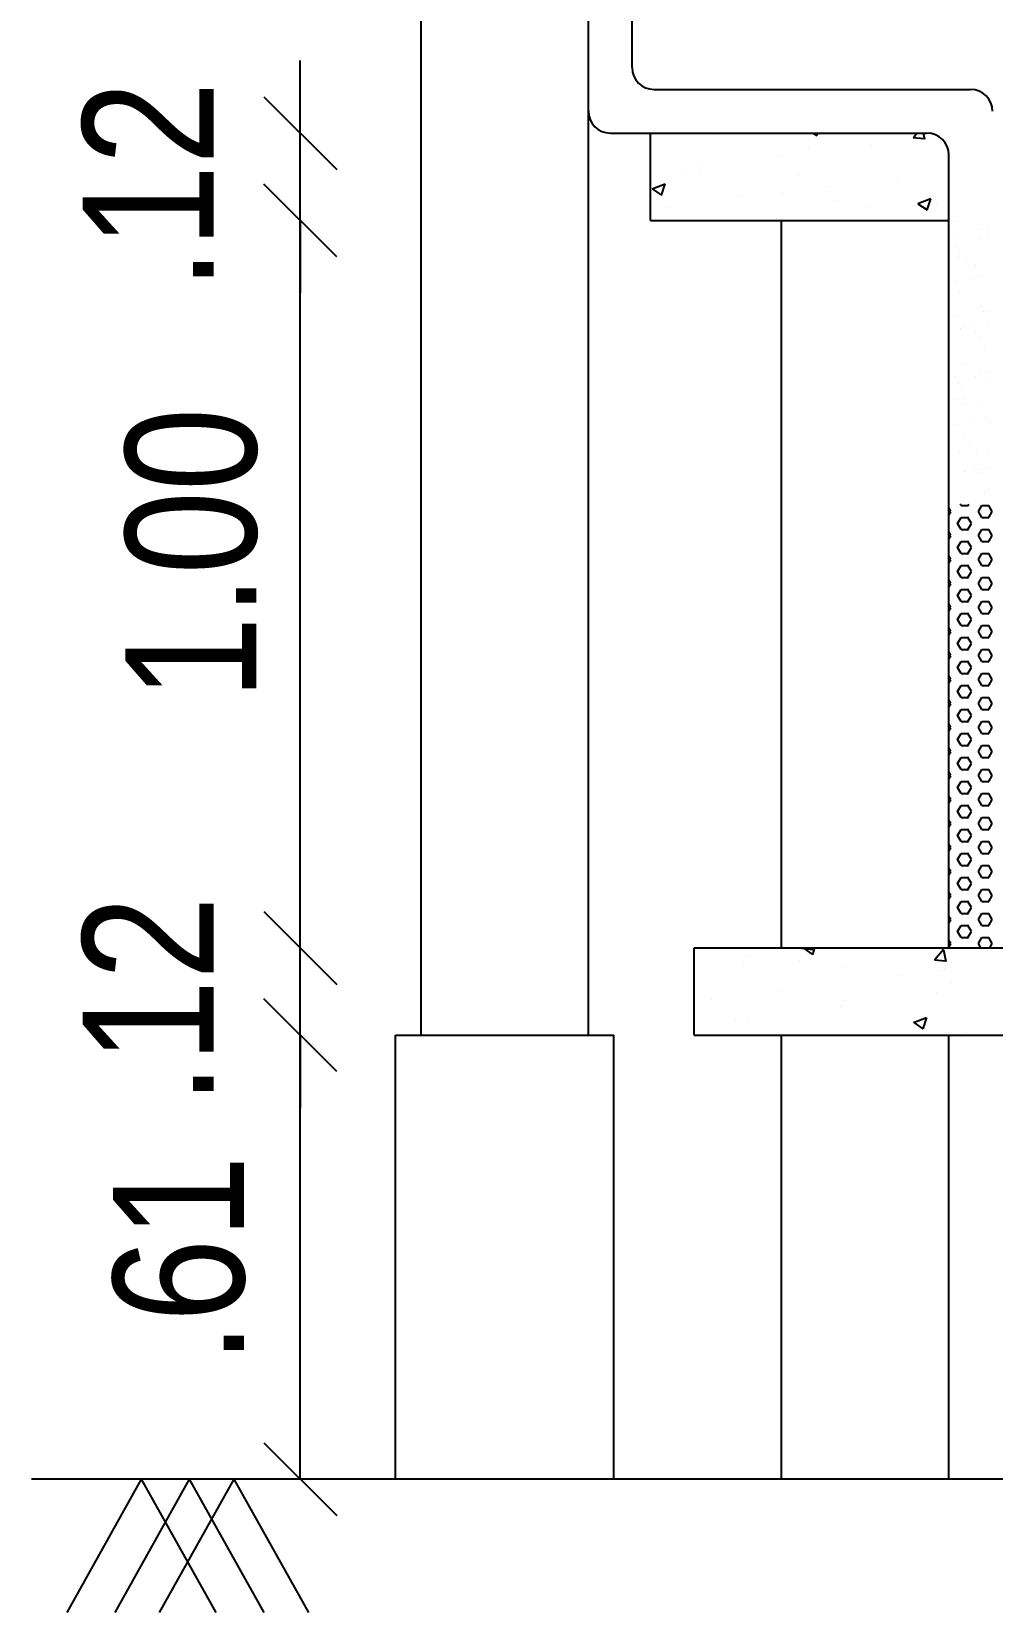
# Model space of a CAD drawing. Header units: metres. Extents: x 0 to 602, y 0 to 196.
# Drawn here: x 413.835 to 415.155, y 80.627 to 82.8 of the extents above; entities that cross this region are included whole.
import ezdxf

# ---------------------------------------------------------------- set-up
doc = ezdxf.new("R2010")
doc.units = ezdxf.units.M
doc.header["$MEASUREMENT"] = 0
doc.styles.get("Standard").update_dxf_attribs({"font": 'swissc.ttf', "height": 0.23})

msp = doc.modelspace()

# ---------------------------------------------------------------- linework, layer by layer
for p, q in [((414.3701, 81.4205), (414.3701, 83.5854)), ((414.6001, 81.4205), (414.6001, 83.5854)), ((414.6001, 82.6905), (414.6001, 83.5854)), ((414.6601, 82.7505), (414.6601, 83.5854)), ((414.2041, 82.6605), (414.2041, 82.7605)), ((414.6901, 82.7205), (415.1251, 82.7205)), ((414.2041, 82.5405), (414.2041, 82.6605)), ((414.6301, 82.6605), (415.0651, 82.6605)), ((414.6851, 82.5405), (414.6851, 82.6605)), ((414.7735, 82.658), (414.7735, 82.658)), ((414.9086, 82.6605), (414.9137, 82.6571)), ((414.9138, 82.6571), (414.915, 82.6605)), ((415.0461, 82.6544), (415.0613, 82.6531)), ((415.0464, 82.6545), (415.0514, 82.6605)), ((415.0621, 82.6519), (415.0605, 82.6605)), ((414.9027, 82.6399), (414.9027, 82.6399)), ((414.9894, 82.644), (414.9894, 82.644)), ((415.0951, 81.5405), (415.0951, 82.6305)), ((414.7307, 82.6098), (414.7307, 82.6098)), ((414.7532, 82.6075), (414.7532, 82.6075)), ((414.7546, 82.6144), (414.7546, 82.6144)), ((414.8611, 82.6277), (414.8611, 82.6277)), ((414.6876, 82.5839), (414.7054, 82.5908)), ((414.7004, 82.5752), (414.7056, 82.5906)), ((414.8888, 82.6018), (414.8888, 82.6018)), ((414.9307, 82.5873), (414.9307, 82.5873)), ((415.0244, 82.596), (415.0244, 82.596)), ((415.0269, 82.6), (415.0269, 82.6)), ((414.6877, 82.5837), (414.7003, 82.5751)), ((414.8067, 82.5734), (414.8067, 82.5734)), ((414.8671, 82.5789), (414.8671, 82.5789)), ((414.9423, 82.5677), (414.9423, 82.5677)), ((415.0526, 82.5636), (415.0704, 82.5704)), ((415.0527, 82.5633), (415.0653, 82.5548)), ((415.0654, 82.5549), (415.0706, 82.5702)), ((414.7067, 82.5578), (414.7067, 82.5578)), ((414.858, 82.5432), (414.858, 82.5432)), ((414.9863, 82.5594), (414.9863, 82.5594)), ((415.0779, 82.5619), (415.0779, 82.5619)), ((414.2041, 81.5405), (414.2041, 82.5405)), ((414.2041, 82.5405), (414.2041, 82.4405)), ((414.6851, 82.5405), (415.0951, 82.5405)), ((414.8651, 81.5405), (414.8651, 82.5405)), ((415.102, 82.5229), (415.102, 82.5229)), ((415.1069, 82.5391), (415.1069, 82.5391)), ((415.1365, 82.5274), (415.1365, 82.5274)), ((415.1498, 82.5291), (415.1498, 82.5291)), ((415.1045, 82.5036), (415.1045, 82.5036)), ((415.1092, 82.4993), (415.1092, 82.4993)), ((415.1391, 82.5137), (415.1391, 82.5137)), ((415.1489, 82.5174), (415.1489, 82.5174)), ((415.1085, 82.4902), (415.1085, 82.4902)), ((415.1201, 82.4852), (415.1201, 82.4852)), ((415.1308, 82.4783), (415.1308, 82.4783)), ((415.1313, 82.4791), (415.1313, 82.4791)), ((415.1048, 82.4575), (415.1048, 82.4575)), ((415.1255, 82.4602), (415.1255, 82.4602)), ((415.1407, 82.4647), (415.1407, 82.4647)), ((415.1101, 82.4412), (415.1101, 82.4412)), ((415.1406, 82.4215), (415.1406, 82.4215)), ((415.1423, 82.4158), (415.1423, 82.4158)), ((415.1513, 82.4147), (415.1513, 82.4147)), ((415.107, 82.4091), (415.107, 82.4091)), ((415.1108, 82.39), (415.1108, 82.39)), ((415.1117, 82.3923), (415.1117, 82.3923)), ((415.115, 82.393), (415.115, 82.393)), ((415.1282, 82.3948), (415.1282, 82.3948)), ((415.1489, 82.3975), (415.1489, 82.3975)), ((415.1323, 82.3859), (415.1323, 82.3859)), ((415.1369, 82.3816), (415.1369, 82.3816)), ((415.1439, 82.3668), (415.1439, 82.3668)), ((415.1039, 82.3258), (415.1039, 82.3258)), ((415.1133, 82.3433), (415.1133, 82.3433)), ((415.1313, 82.3264), (415.1313, 82.3264)), ((415.1384, 82.3304), (415.1384, 82.3304)), ((415.1516, 82.3321), (415.1516, 82.3321)), ((415.108, 82.3159), (415.108, 82.3159)), ((415.1126, 82.3116), (415.1126, 82.3116)), ((415.1455, 82.3179), (415.1455, 82.3179)), ((415.1026, 82.2942), (415.1026, 82.2942)), ((415.1133, 82.2874), (415.1133, 82.2874)), ((415.1149, 82.2944), (415.1149, 82.2944)), ((415.1347, 82.2914), (415.1347, 82.2914)), ((415.1067, 82.2604), (415.1067, 82.2604)), ((415.1273, 82.2631), (415.1273, 82.2631)), ((415.1471, 82.269), (415.1471, 82.269)), ((415.1518, 82.2628), (415.1518, 82.2628)), ((415.1165, 82.2455), (415.1165, 82.2455)), ((415.1105, 82.2214), (415.1105, 82.2214)), ((415.1231, 82.2306), (415.1231, 82.2306)), ((415.1338, 82.2238), (415.1338, 82.2238)), ((415.1487, 82.22), (415.1487, 82.22)), ((415.1169, 82.196), (415.1169, 82.196)), ((415.1181, 82.1965), (415.1181, 82.1965)), ((415.1301, 82.1977), (415.1301, 82.1977)), ((415.1357, 82.1982), (415.1357, 82.1982)), ((415.1404, 82.1939), (415.1404, 82.1939)), ((415.1508, 82.2005), (415.1508, 82.2005)), ((415.112, 82.1486), (415.1109, 82.1505)), ((415.1215, 82.1487), (415.1226, 82.1505)), ((415.1436, 82.167), (415.1436, 82.167)), ((415.1503, 82.1711), (415.1503, 82.1711)), ((415.0977, 82.1404), (415.0951, 82.1448)), ((415.0951, 82.1359), (415.0977, 82.1404)), ((415.1073, 82.1239), (415.112, 82.1322)), ((415.1121, 82.1486), (415.1216, 82.1486)), ((415.1121, 82.1321), (415.1216, 82.1321)), ((415.1263, 82.1239), (415.1215, 82.1321)), ((415.1358, 82.1404), (415.1406, 82.1487)), ((415.1406, 82.1321), (415.1358, 82.1404)), ((415.1406, 82.1486), (415.1502, 82.1486)), ((415.1406, 82.1321), (415.1502, 82.1321)), ((415.1548, 82.1404), (415.1501, 82.1486)), ((415.1501, 82.1322), (415.1549, 82.1404)), ((415.0977, 82.1074), (415.0951, 82.1118)), ((415.0951, 82.1029), (415.0977, 82.1074)), ((415.112, 82.1156), (415.1072, 82.1239)), ((415.1121, 82.1156), (415.1216, 82.1156)), ((415.1215, 82.1157), (415.1263, 82.1239)), ((415.1358, 82.1074), (415.1406, 82.1157)), ((415.1406, 82.0991), (415.1358, 82.1074)), ((415.1406, 82.1156), (415.1502, 82.1156)), ((415.1548, 82.1074), (415.1501, 82.1156)), ((415.1501, 82.0992), (415.1549, 82.1074)), ((415.112, 82.0826), (415.1072, 82.0909)), ((415.1073, 82.0909), (415.112, 82.0992)), ((415.1121, 82.0991), (415.1216, 82.0991)), ((415.1263, 82.0909), (415.1215, 82.0991)), ((415.1215, 82.0827), (415.1263, 82.0909)), ((415.1406, 82.0991), (415.1502, 82.0991)), ((415.0977, 82.0744), (415.0951, 82.0789)), ((415.0951, 82.0699), (415.0977, 82.0744)), ((415.1073, 82.0579), (415.112, 82.0662)), ((415.1121, 82.0826), (415.1216, 82.0826)), ((415.1121, 82.0661), (415.1216, 82.0661)), ((415.1263, 82.0579), (415.1215, 82.0661)), ((415.1358, 82.0744), (415.1406, 82.0827)), ((415.1406, 82.0661), (415.1358, 82.0744)), ((415.1406, 82.0826), (415.1502, 82.0826)), ((415.1406, 82.0661), (415.1502, 82.0661)), ((415.1548, 82.0744), (415.1501, 82.0826)), ((415.1501, 82.0662), (415.1549, 82.0744)), ((415.0977, 82.0414), (415.0951, 82.0459)), ((415.112, 82.0496), (415.1072, 82.0579)), ((415.1121, 82.0496), (415.1216, 82.0496)), ((415.1215, 82.0497), (415.1263, 82.0579)), ((415.1358, 82.0414), (415.1406, 82.0497)), ((415.1406, 82.0496), (415.1502, 82.0496)), ((415.1548, 82.0414), (415.1501, 82.0496)), ((415.0951, 82.0369), (415.0977, 82.0414)), ((415.112, 82.0166), (415.1072, 82.0249)), ((415.1073, 82.0249), (415.112, 82.0332)), ((415.1121, 82.0331), (415.1216, 82.0331)), ((415.1263, 82.0249), (415.1215, 82.0331)), ((415.1215, 82.0167), (415.1263, 82.0249)), ((415.1406, 82.0331), (415.1358, 82.0414)), ((415.1406, 82.0331), (415.1502, 82.0331)), ((415.1501, 82.0332), (415.1549, 82.0414)), ((415.0977, 82.0084), (415.0951, 82.0129)), ((415.0951, 82.0039), (415.0977, 82.0084)), ((415.1073, 81.9919), (415.112, 82.0002)), ((415.1121, 82.0166), (415.1216, 82.0166)), ((415.1121, 82.0001), (415.1216, 82.0001)), ((415.1263, 81.9919), (415.1215, 82.0001)), ((415.1358, 82.0084), (415.1406, 82.0167)), ((415.1406, 82.0001), (415.1358, 82.0084)), ((415.1406, 82.0166), (415.1502, 82.0166)), ((415.1406, 82.0001), (415.1502, 82.0001)), ((415.1548, 82.0084), (415.1501, 82.0166)), ((415.1501, 82.0002), (415.1549, 82.0084)), ((415.0977, 81.9754), (415.0951, 81.9799)), ((415.112, 81.9836), (415.1072, 81.9919)), ((415.1121, 81.9836), (415.1216, 81.9836)), ((415.1215, 81.9837), (415.1263, 81.9919)), ((415.1358, 81.9754), (415.1406, 81.9837)), ((415.1406, 81.9836), (415.1502, 81.9836)), ((415.1548, 81.9754), (415.1501, 81.9836)), ((415.0951, 81.9709), (415.0977, 81.9754)), ((415.112, 81.9506), (415.1072, 81.9589)), ((415.1073, 81.959), (415.112, 81.9672)), ((415.1121, 81.9671), (415.1216, 81.9671)), ((415.1263, 81.9589), (415.1215, 81.9671)), ((415.1215, 81.9507), (415.1263, 81.959)), ((415.1406, 81.9671), (415.1358, 81.9754)), ((415.1406, 81.9671), (415.1502, 81.9671)), ((415.1501, 81.9672), (415.1549, 81.9754)), ((415.0977, 81.9424), (415.0951, 81.9469)), ((415.0951, 81.9379), (415.0977, 81.9425)), ((415.1073, 81.926), (415.112, 81.9342)), ((415.1121, 81.9506), (415.1216, 81.9506)), ((415.1121, 81.9341), (415.1216, 81.9341)), ((415.1263, 81.9259), (415.1215, 81.9341)), ((415.1358, 81.9425), (415.1406, 81.9507)), ((415.1406, 81.9341), (415.1358, 81.9424)), ((415.1406, 81.9506), (415.1502, 81.9506)), ((415.1406, 81.9341), (415.1502, 81.9341)), ((415.1548, 81.9424), (415.1501, 81.9506)), ((415.1501, 81.9342), (415.1549, 81.9425)), ((415.0977, 81.9094), (415.0951, 81.9139)), ((415.112, 81.9176), (415.1072, 81.9259)), ((415.1121, 81.9176), (415.1216, 81.9176)), ((415.1215, 81.9177), (415.1263, 81.926)), ((415.1358, 81.9095), (415.1406, 81.9177)), ((415.1406, 81.9176), (415.1502, 81.9176)), ((415.1548, 81.9094), (415.1501, 81.9176)), ((415.0951, 81.9049), (415.0977, 81.9095)), ((415.112, 81.8846), (415.1072, 81.8929)), ((415.1073, 81.893), (415.112, 81.9012)), ((415.1121, 81.9011), (415.1216, 81.9011)), ((415.1263, 81.8929), (415.1215, 81.9011)), ((415.1215, 81.8847), (415.1263, 81.893)), ((415.1406, 81.9011), (415.1358, 81.9094)), ((415.1406, 81.9011), (415.1502, 81.9011)), ((415.1501, 81.9012), (415.1549, 81.9095)), ((415.0977, 81.8764), (415.0951, 81.8809)), ((415.0951, 81.8719), (415.0977, 81.8765)), ((415.1073, 81.86), (415.112, 81.8682)), ((415.1121, 81.8846), (415.1216, 81.8846)), ((415.1121, 81.8681), (415.1216, 81.8681)), ((415.1263, 81.8599), (415.1215, 81.8681)), ((415.1358, 81.8765), (415.1406, 81.8847)), ((415.1406, 81.8681), (415.1358, 81.8764)), ((415.1406, 81.8846), (415.1502, 81.8846)), ((415.1406, 81.8681), (415.1502, 81.8681)), ((415.1548, 81.8764), (415.1501, 81.8846)), ((415.1501, 81.8682), (415.1549, 81.8765)), ((415.0977, 81.8434), (415.0951, 81.8479)), ((415.112, 81.8516), (415.1072, 81.8599)), ((415.1121, 81.8517), (415.1216, 81.8517)), ((415.1215, 81.8517), (415.1263, 81.86)), ((415.1358, 81.8435), (415.1406, 81.8517)), ((415.1406, 81.8517), (415.1502, 81.8517)), ((415.1548, 81.8434), (415.1501, 81.8516)), ((415.0951, 81.8389), (415.0977, 81.8435)), ((415.112, 81.8187), (415.1072, 81.8269)), ((415.1073, 81.827), (415.112, 81.8352)), ((415.1121, 81.8352), (415.1216, 81.8352)), ((415.1263, 81.8269), (415.1215, 81.8352)), ((415.1215, 81.8187), (415.1263, 81.827)), ((415.1406, 81.8352), (415.1358, 81.8434)), ((415.1406, 81.8352), (415.1502, 81.8352)), ((415.1501, 81.8352), (415.1549, 81.8435)), ((415.0977, 81.8104), (415.0951, 81.8149)), ((415.0951, 81.8059), (415.0977, 81.8105)), ((415.1121, 81.8187), (415.1216, 81.8187)), ((415.1358, 81.8105), (415.1406, 81.8187)), ((415.1406, 81.8022), (415.1358, 81.8104)), ((415.1406, 81.8187), (415.1502, 81.8187)), ((415.1548, 81.8104), (415.1501, 81.8187)), ((415.1501, 81.8022), (415.1549, 81.8105)), ((415.0977, 81.7774), (415.0951, 81.7819)), ((415.112, 81.7857), (415.1072, 81.7939)), ((415.1073, 81.794), (415.112, 81.8022)), ((415.1121, 81.8022), (415.1216, 81.8022)), ((415.1121, 81.7857), (415.1216, 81.7857)), ((415.1263, 81.7939), (415.1215, 81.8022)), ((415.1215, 81.7857), (415.1263, 81.794)), ((415.1358, 81.7775), (415.1406, 81.7857)), ((415.1406, 81.8022), (415.1502, 81.8022)), ((415.1406, 81.7857), (415.1502, 81.7857)), ((415.1548, 81.7774), (415.1501, 81.7857)), ((415.0951, 81.7729), (415.0977, 81.7775)), ((415.112, 81.7527), (415.1072, 81.7609)), ((415.1073, 81.761), (415.112, 81.7692)), ((415.1121, 81.7692), (415.1216, 81.7692)), ((415.1263, 81.7609), (415.1215, 81.7692)), ((415.1215, 81.7527), (415.1263, 81.761)), ((415.1406, 81.7692), (415.1358, 81.7774)), ((415.1406, 81.7692), (415.1502, 81.7692)), ((415.1501, 81.7692), (415.1549, 81.7775)), ((415.0977, 81.7444), (415.0951, 81.7489)), ((415.0951, 81.7399), (415.0977, 81.7445)), ((415.1121, 81.7527), (415.1216, 81.7527)), ((415.1358, 81.7445), (415.1406, 81.7527)), ((415.1406, 81.7362), (415.1358, 81.7444)), ((415.1406, 81.7527), (415.1502, 81.7527)), ((415.1548, 81.7444), (415.1501, 81.7527)), ((415.1501, 81.7362), (415.1549, 81.7445)), ((415.0977, 81.7114), (415.0951, 81.7159)), ((415.112, 81.7197), (415.1072, 81.7279)), ((415.1073, 81.728), (415.112, 81.7362)), ((415.1121, 81.7362), (415.1216, 81.7362)), ((415.1121, 81.7197), (415.1216, 81.7197)), ((415.1263, 81.7279), (415.1215, 81.7362)), ((415.1215, 81.7197), (415.1263, 81.728)), ((415.1358, 81.7115), (415.1406, 81.7197)), ((415.1406, 81.7362), (415.1502, 81.7362)), ((415.1406, 81.7197), (415.1502, 81.7197)), ((415.1548, 81.7114), (415.1501, 81.7197)), ((415.0951, 81.7069), (415.0977, 81.7115)), ((415.112, 81.6867), (415.1072, 81.6949)), ((415.1073, 81.695), (415.112, 81.7032)), ((415.1121, 81.7032), (415.1216, 81.7032)), ((415.1263, 81.6949), (415.1215, 81.7032)), ((415.1215, 81.6867), (415.1263, 81.695)), ((415.1406, 81.7032), (415.1358, 81.7114)), ((415.1406, 81.7032), (415.1502, 81.7032)), ((415.1501, 81.7032), (415.1549, 81.7115)), ((415.0977, 81.6784), (415.0951, 81.6829)), ((415.0951, 81.6739), (415.0977, 81.6785)), ((415.1121, 81.6867), (415.1216, 81.6867)), ((415.1358, 81.6785), (415.1406, 81.6867)), ((415.1406, 81.6702), (415.1358, 81.6784)), ((415.1406, 81.6867), (415.1502, 81.6867)), ((415.1548, 81.6784), (415.1501, 81.6867)), ((415.1501, 81.6702), (415.1549, 81.6785)), ((415.112, 81.6537), (415.1072, 81.6619)), ((415.1073, 81.662), (415.112, 81.6702)), ((415.1121, 81.6702), (415.1216, 81.6702)), ((415.1121, 81.6537), (415.1216, 81.6537)), ((415.1263, 81.6619), (415.1215, 81.6702)), ((415.1215, 81.6537), (415.1263, 81.662)), ((415.1358, 81.6455), (415.1406, 81.6537)), ((415.1406, 81.6702), (415.1502, 81.6702)), ((415.1406, 81.6537), (415.1502, 81.6537)), ((415.1548, 81.6454), (415.1501, 81.6537)), ((414.2041, 81.5405), (414.2041, 81.6405)), ((415.0977, 81.6454), (415.0951, 81.6499)), ((415.0951, 81.6409), (415.0977, 81.6455)), ((415.112, 81.6207), (415.1072, 81.6289)), ((415.1073, 81.629), (415.112, 81.6372)), ((415.1121, 81.6372), (415.1216, 81.6372)), ((415.1263, 81.6289), (415.1215, 81.6372)), ((415.1215, 81.6207), (415.1263, 81.629)), ((415.1406, 81.6372), (415.1358, 81.6454)), ((415.1406, 81.6372), (415.1502, 81.6372)), ((415.1501, 81.6372), (415.1549, 81.6455)), ((415.0977, 81.6124), (415.0951, 81.6169)), ((415.0951, 81.608), (415.0977, 81.6125)), ((415.1121, 81.6207), (415.1216, 81.6207)), ((415.1358, 81.6125), (415.1406, 81.6207)), ((415.1406, 81.6042), (415.1358, 81.6124)), ((415.1406, 81.6207), (415.1502, 81.6207)), ((415.1548, 81.6124), (415.1501, 81.6207)), ((415.1501, 81.6042), (415.1549, 81.6125)), ((415.112, 81.5877), (415.1072, 81.5959)), ((415.1073, 81.596), (415.112, 81.6042)), ((415.1121, 81.6042), (415.1216, 81.6042)), ((415.1121, 81.5877), (415.1216, 81.5877)), ((415.1263, 81.5959), (415.1215, 81.6042)), ((415.1215, 81.5878), (415.1263, 81.596)), ((415.1358, 81.5795), (415.1406, 81.5878)), ((415.1406, 81.6042), (415.1502, 81.6042)), ((415.1406, 81.5877), (415.1502, 81.5877)), ((415.1548, 81.5794), (415.1501, 81.5877)), ((415.0977, 81.5794), (415.0951, 81.5839)), ((415.0951, 81.575), (415.0977, 81.5795)), ((415.1073, 81.563), (415.112, 81.5713)), ((415.1121, 81.5712), (415.1216, 81.5712)), ((415.1263, 81.5629), (415.1215, 81.5712)), ((415.1406, 81.5712), (415.1358, 81.5794)), ((415.1406, 81.5712), (415.1502, 81.5712)), ((415.1501, 81.5713), (415.1549, 81.5795)), ((415.0977, 81.5464), (415.0951, 81.5509)), ((415.0951, 81.542), (415.0977, 81.5465)), ((415.112, 81.5547), (415.1072, 81.5629)), ((415.1121, 81.5547), (415.1216, 81.5547)), ((415.1215, 81.5548), (415.1263, 81.563)), ((415.1358, 81.5465), (415.1406, 81.5548)), ((415.1392, 81.5405), (415.1358, 81.5464)), ((415.1406, 81.5547), (415.1502, 81.5547)), ((415.1548, 81.5464), (415.1501, 81.5547)), ((415.1514, 81.5405), (415.1549, 81.5465)), ((414.2041, 81.4205), (414.2041, 81.5405)), ((414.7451, 81.5405), (416.0251, 81.5405)), ((414.7451, 81.4205), (414.7451, 81.5405)), ((414.8135, 81.5206), (414.8135, 81.5206)), ((414.821, 81.5285), (414.821, 81.5285)), ((414.89, 81.5234), (414.89, 81.5234)), ((414.8932, 81.54), (414.9084, 81.5386)), ((414.8935, 81.5401), (414.8939, 81.5405)), ((414.8952, 81.5404), (414.8956, 81.5405)), ((414.8953, 81.5401), (414.9079, 81.5316)), ((414.9081, 81.5317), (414.911, 81.5405)), ((414.9092, 81.5374), (414.9086, 81.5405)), ((415.0754, 81.524), (415.0906, 81.5227)), ((415.0757, 81.5241), (415.0879, 81.5387)), ((415.0914, 81.5215), (415.0885, 81.5374)), ((414.9491, 81.5149), (414.9491, 81.5149)), ((415.0259, 81.5032), (415.0259, 81.5032)), ((415.0847, 81.5091), (415.0847, 81.5091)), ((415.0895, 81.5116), (415.0895, 81.5116)), ((414.8655, 81.4821), (414.8655, 81.4821)), ((415.0781, 81.4792), (415.0781, 81.4792)), ((415.099, 81.493), (415.099, 81.493)), ((414.7693, 81.4695), (414.7693, 81.4695)), ((414.9462, 81.4602), (414.9462, 81.4602)), ((414.9509, 81.4676), (414.9509, 81.4676)), ((414.8027, 81.4422), (414.8027, 81.4422)), ((414.8179, 81.4439), (414.8179, 81.4439)), ((415.0468, 81.4381), (415.0646, 81.4449)), ((415.0469, 81.4379), (415.0596, 81.4293)), ((415.0597, 81.4294), (415.0648, 81.4448)), ((414.2041, 80.8105), (414.2041, 81.4205)), ((414.2041, 81.4205), (414.2041, 81.3205)), ((414.3351, 81.4205), (414.6351, 81.4205)), ((414.3351, 80.8105), (414.3351, 81.4205)), ((414.6351, 80.8105), (414.6351, 81.4205)), ((414.7451, 81.4205), (416.0551, 81.4205)), ((414.8651, 80.8105), (414.8651, 81.4205)), ((415.0951, 80.8105), (415.0951, 81.4205)), ((415.1189, 81.4241), (415.1189, 81.4241)), ((416.0851, 80.8105), (413.835, 80.8105)), ((413.9857, 80.8105), (413.8832, 80.6273)), ((414.0516, 80.8105), (413.9492, 80.6273)), ((413.9857, 80.8105), (414.0881, 80.6273)), ((414.1128, 80.8105), (414.0104, 80.6273)), ((414.0516, 80.8105), (414.154, 80.6273)), ((414.1128, 80.8105), (414.2153, 80.6273))]:
    msp.add_line(p, q)
at = {"lineweight": -2}
for p, q in [((414.1541, 82.7105), (414.2541, 82.6105)), ((414.2541, 82.4905), (414.1541, 82.5905)), ((414.2541, 82.4905), (414.1541, 82.5905)), ((414.1541, 81.5905), (414.2541, 81.4905)), ((414.1541, 81.5905), (414.2541, 81.4905)), ((414.2541, 81.3705), (414.1541, 81.4705)), ((414.2541, 81.3705), (414.1541, 81.4705)), ((414.1541, 80.8605), (414.2541, 80.7605))]:
    msp.add_line(p, q, dxfattribs=at)
for centre, start, end in [((414.6901, 82.7505), 180, 270), ((415.1251, 82.6905), 0, 90), ((414.6301, 82.6905), 180, 270), ((415.0651, 82.6305), 0, 90)]:
    msp.add_arc(centre, 0.03, start, end)

# ---------------------------------------------------------------- texts
for s, p in [('.12', (414.0849, 82.4449)), ('1.00', (414.1437, 81.8818)), ('.12', (414.0849, 81.3249)), ('.61', (414.1269, 80.9689))]:
    msp.add_text(s, height=0.18, rotation=90).set_placement(p)

doc.saveas('drawing.dxf')
